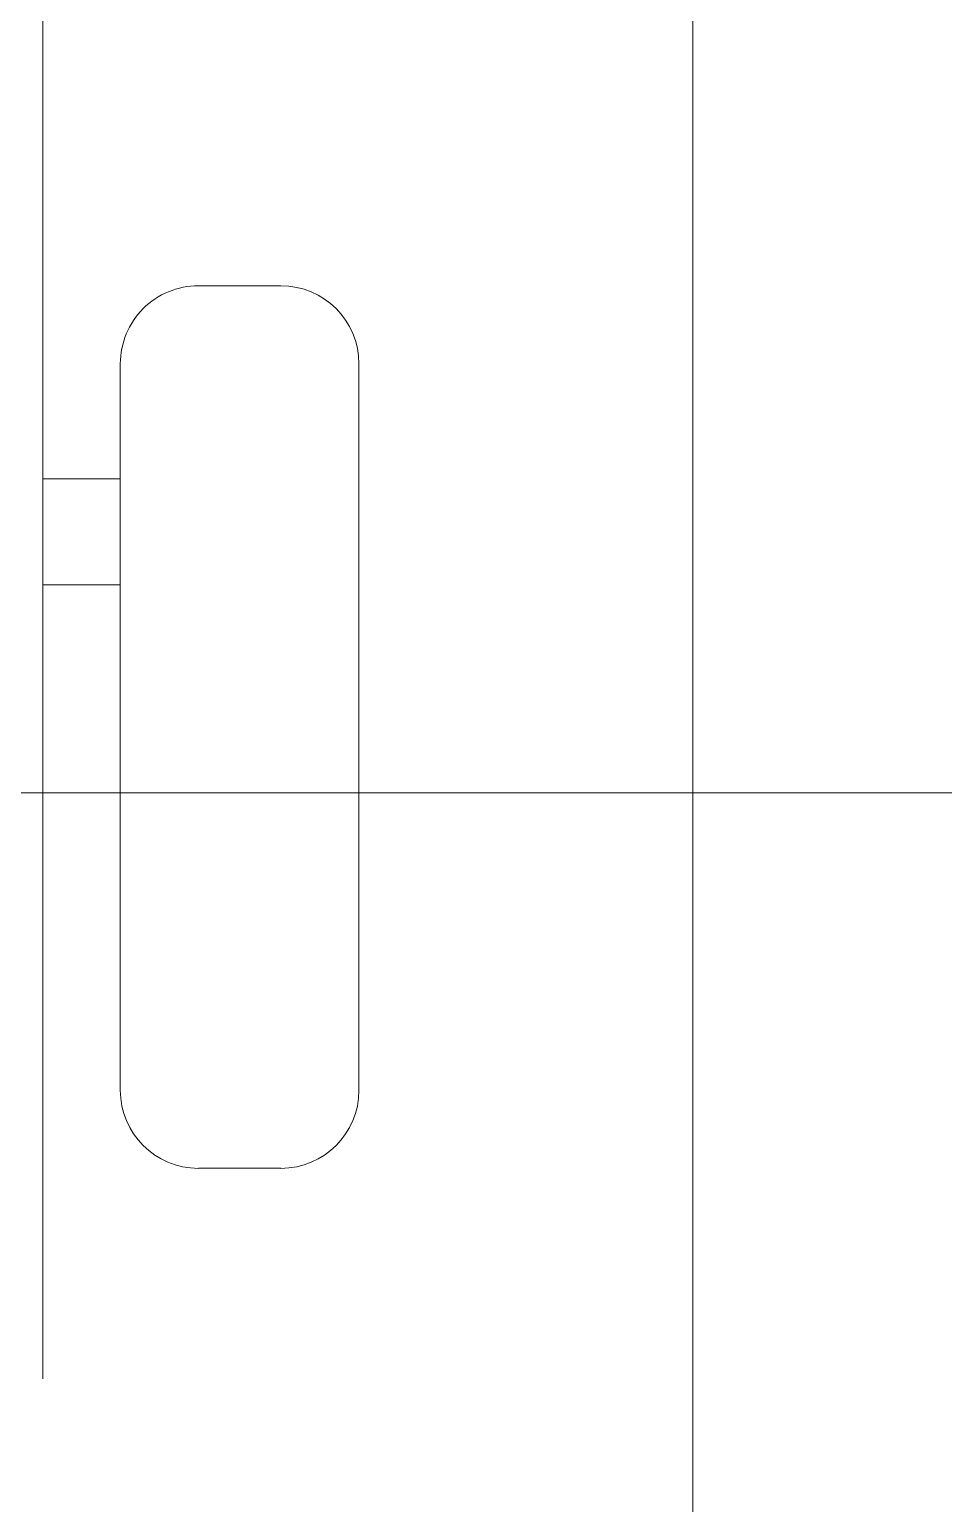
# Model space of a CAD drawing. Header units: inches. Extents: x -246178 to 57169, y -29325 to 19878.
# Drawn here: x 48176.2 to 48406, y 5821.4 to 6191.9 of the extents above; entities that cross this region are included whole.
import ezdxf

# ---------------------------------------------------------------- set-up
doc = ezdxf.new("R2010")
doc.units = ezdxf.units.IN
doc.header["$LTSCALE"] = 25
doc.header["$MEASUREMENT"] = 0
doc.linetypes.add('DASHDOT', pattern=[25.4, 12.7, -6.35, 0, -6.35])
doc.layers.get('0').update_dxf_attribs({"color": 8})
for name, color, linetype, lineweight in [('00-Ground Floor$0$Frame', 252, 'Continuous', 9), ('00-Ground Floor$0$LOADING', 253, 'Continuous', 5), ('00-Ground Floor$0$NEW Wall', 166, 'Continuous', 5), ('E-LITE-CLNG-CNDT', 6, 'DASHDOT', 35)]:
    doc.layers.add(name, color=color, linetype=linetype, lineweight=lineweight)

# ---------------------------------------------------------------- blocks, each defined once
blk = doc.blocks.new('*X63')
at = {"color": 0}
for p, q in [((5, 3), (5, 3)), ((5, 3), (5, 3)), ((5, 3), (5, 3)), ((5, 3), (5, 3)), ((5, 3), (5, 3)), ((5, 3), (5, 3)), ((5, 3), (5, 3)), ((5, 3), (5, 3)), ((5, 3), (5, 3)), ((5, 3), (5, 3)), ((5, 3), (5, 3)), ((5, 3), (5, 3)), ((5, 3), (5, 3)), ((5, 3), (5, 3)), ((5, 3), (5, 3)), ((5, 3), (5, 3)), ((5, 3), (5, 3)), ((5, 3), (5, 3)), ((5, 3), (5, 3)), ((5, 3), (5, 3)), ((5, 3), (5, 3)), ((5, 3), (5, 3)), ((5, 3), (5, 3)), ((5, 3), (5, 3)), ((5, 3), (5, 3)), ((5, 3), (5, 3)), ((5, 3), (5, 3)), ((5, 3), (5, 3)), ((5, 3), (5, 3)), ((5, 3), (5, 3)), ((5, 3), (5, 3)), ((5, 3), (5, 3)), ((5, 3), (5, 3)), ((5, 3), (5, 3)), ((5, 3), (5, 3)), ((5, 3), (5, 3)), ((5, 3), (5, 3)), ((5, 3), (5, 3)), ((5, 3), (5, 3)), ((5, 3), (5, 3)), ((5, 3), (5, 3)), ((5, 3), (5, 3)), ((5, 3), (5, 3)), ((5, 3), (5, 3)), ((5, 3), (5, 3)), ((5, 3), (5, 3)), ((5, 3), (5, 3)), ((5, 3), (5, 3)), ((5, 3), (5, 3)), ((5, 3), (5, 3)), ((5, 3), (5, 3)), ((5, 3), (5, 3)), ((5, 3), (5, 3)), ((5, 3), (5, 3)), ((5, 3), (5, 3)), ((5, 3), (5, 3)), ((5, 3), (5, 3)), ((5, 3), (5, 3)), ((5, 3), (5, 3)), ((5, 3), (5, 3)), ((5, 3), (5, 3)), ((5, 3), (5, 3)), ((5, 3), (5, 3)), ((5, 3), (5, 3)), ((5, 3), (5, 3)), ((5, 3), (5, 3)), ((6, 3), (5, 3)), ((5, 3), (5, 3)), ((6, 3), (5, 3)), ((5, 3), (5, 3)), ((6, 3), (5, 3)), ((5, 3), (5, 3)), ((6, 3), (5, 3)), ((5, 3), (5, 3)), ((5, 3), (5, 3)), ((5, 3), (5, 3)), ((5, 3), (5, 3)), ((5, 3), (5, 3)), ((5, 3), (5, 3)), ((5, 3), (5, 3)), ((5, 3), (5, 3)), ((5, 3), (5, 3)), ((5, 3), (5, 3)), ((5, 3), (5, 3)), ((5, 3), (5, 3)), ((5, 3), (5, 3)), ((5, 3), (5, 3)), ((5, 3), (5, 3)), ((5, 3), (5, 3)), ((5, 3), (5, 3)), ((5, 3), (5, 3)), ((5, 3), (5, 3)), ((5, 3), (5, 3)), ((5, 3), (5, 3)), ((5, 3), (5, 3)), ((5, 3), (5, 3)), ((6, 3), (6, 3)), ((6, 3), (6, 3)), ((6, 3), (6, 3)), ((6, 3), (6, 3)), ((6, 3), (6, 3)), ((6, 3), (6, 3)), ((6, 3), (6, 3)), ((6, 3), (6, 3)), ((6, 3), (6, 3)), ((6, 3), (6, 3)), ((6, 3), (6, 3)), ((6, 3), (6, 3)), ((6, 3), (6, 3)), ((6, 3), (6, 3)), ((6, 3), (6, 3)), ((6, 3), (6, 3)), ((6, 3), (6, 3)), ((6, 3), (6, 3)), ((6, 3), (6, 3)), ((6, 3), (6, 3)), ((6, 3), (6, 3)), ((6, 3), (6, 3)), ((6, 3), (6, 3)), ((6, 3), (6, 3)), ((6, 3), (6, 3)), ((6, 3), (6, 3)), ((6, 3), (6, 3)), ((6, 3), (6, 3)), ((6, 3), (6, 3)), ((6, 3), (6, 3)), ((6, 3), (6, 3)), ((6, 3), (6, 3)), ((6, 3), (6, 3)), ((6, 3), (6, 3)), ((6, 3), (6, 3)), ((6, 3), (6, 3)), ((6, 3), (6, 3)), ((6, 3), (6, 3)), ((6, 3), (6, 3)), ((6, 3), (6, 3)), ((6, 3), (6, 3)), ((6, 3), (6, 3)), ((6, 3), (6, 3)), ((6, 3), (6, 3)), ((6, 3), (6, 3)), ((6, 3), (6, 3)), ((6, 3), (6, 3)), ((6, 3), (6, 3)), ((6, 3), (6, 3)), ((6, 3), (6, 3)), ((6, 3), (6, 3)), ((6, 3), (6, 3)), ((6, 3), (6, 3)), ((6, 3), (6, 3)), ((6, 3), (6, 3)), ((6, 3), (6, 3)), ((6, 3), (6, 3)), ((6, 3), (6, 3)), ((6, 3), (6, 3)), ((6, 3), (6, 3)), ((6, 3), (6, 3)), ((6, 3), (6, 3)), ((6, 3), (6, 3)), ((6, 3), (6, 3)), ((6, 3), (6, 3)), ((6, 3), (6, 3)), ((6, 3), (6, 3)), ((6, 3), (6, 3)), ((6, 3), (6, 3)), ((6, 3), (6, 3)), ((6, 3), (6, 3)), ((6, 3), (6, 3)), ((6, 3), (6, 3)), ((6, 3), (6, 3)), ((6, 3), (6, 3)), ((6, 3), (6, 3)), ((6, 3), (6, 3)), ((6, 3), (6, 3)), ((6, 3), (6, 3)), ((6, 3), (6, 3)), ((6, 3), (6, 3)), ((6, 3), (6, 3)), ((6, 3), (6, 3)), ((6, 3), (6, 3)), ((6, 3), (6, 3)), ((6, 3), (6, 3)), ((6, 3), (6, 3)), ((6, 3), (6, 3)), ((6, 3), (6, 3)), ((6, 3), (6, 3)), ((6, 3), (6, 3)), ((6, 3), (6, 3)), ((6, 3), (6, 3)), ((6, 3), (6, 3)), ((6, 3), (6, 3)), ((6, 3), (6, 3)), ((6, 3), (6, 3)), ((6, 3), (6, 3)), ((6, 3), (6, 3)), ((6, 3), (6, 3)), ((6, 3), (6, 3)), ((6, 3), (6, 3)), ((6, 3), (6, 3)), ((6, 3), (6, 3)), ((6, 3), (6, 3)), ((6, 3), (6, 3)), ((6, 3), (6, 3)), ((6, 3), (6, 3)), ((6, 3), (6, 3)), ((6, 3), (6, 3)), ((6, 3), (6, 3)), ((6, 3), (6, 3)), ((6, 3), (6, 3)), ((6, 3), (6, 3)), ((6, 3), (6, 3)), ((6, 3), (6, 3)), ((6, 3), (6, 3)), ((6, 3), (6, 3)), ((6, 3), (6, 3)), ((6, 3), (6, 3)), ((6, 3), (6, 3)), ((6, 3), (6, 3)), ((6, 3), (6, 3)), ((6, 3), (6, 3)), ((6, 3), (6, 3)), ((6, 3), (6, 3)), ((6, 3), (6, 3)), ((6, 3), (6, 3)), ((6, 3), (6, 3)), ((6, 3), (6, 3)), ((6, 3), (6, 3)), ((6, 3), (6, 3)), ((6, 3), (6, 3)), ((6, 3), (6, 3)), ((6, 3), (6, 3)), ((6, 3), (6, 3)), ((6, 3), (6, 3)), ((6, 3), (6, 3)), ((6, 3), (6, 3)), ((6, 3), (6, 3)), ((6, 3), (6, 3)), ((6, 3), (6, 3)), ((6, 3), (6, 3)), ((6, 3), (6, 3)), ((6, 3), (6, 3)), ((6, 3), (6, 3)), ((6, 3), (6, 3)), ((6, 3), (6, 3)), ((6, 3), (6, 3)), ((6, 3), (6, 3)), ((6, 3), (6, 3)), ((6, 3), (6, 3)), ((6, 3), (6, 3)), ((6, 3), (6, 3)), ((6, 3), (6, 3)), ((6, 3), (6, 3)), ((6, 3), (6, 3)), ((6, 3), (6, 3)), ((6, 3), (6, 3)), ((6, 3), (6, 3)), ((6, 3), (6, 3)), ((6, 3), (6, 3)), ((6, 3), (6, 3)), ((6, 3), (6, 3)), ((6, 3), (6, 3)), ((6, 3), (6, 3)), ((6, 3), (6, 3)), ((6, 3), (6, 3)), ((6, 3), (6, 3)), ((6, 3), (6, 3)), ((6, 3), (6, 3)), ((6, 3), (6, 3)), ((6, 3), (6, 3)), ((6, 3), (6, 3)), ((6, 3), (6, 3)), ((6, 3), (6, 3)), ((6, 3), (6, 3)), ((6, 3), (6, 3)), ((6, 3), (6, 3)), ((6, 3), (6, 3)), ((6, 3), (6, 3)), ((6, 3), (6, 3)), ((6, 3), (6, 3)), ((6, 3), (6, 3)), ((6, 3), (6, 3)), ((6, 3), (6, 3)), ((6, 3), (6, 3)), ((6, 3), (6, 3)), ((6, 3), (6, 3)), ((6, 3), (6, 3)), ((6, 3), (6, 3)), ((6, 3), (6, 3)), ((6, 3), (6, 3)), ((6, 3), (6, 3)), ((6, 3), (6, 3)), ((6, 3), (6, 3)), ((6, 3), (6, 3)), ((6, 3), (6, 3)), ((6, 3), (6, 3)), ((6, 3), (6, 3)), ((6, 3), (6, 3)), ((6, 3), (6, 3)), ((6, 3), (6, 3)), ((6, 3), (6, 3)), ((6, 3), (5, 3)), ((6, 3), (5, 3)), ((6, 3), (5, 3)), ((6, 3), (5, 3)), ((6, 3), (5, 3)), ((6, 3), (6, 3)), ((6, 3), (6, 3)), ((6, 3), (6, 3)), ((6, 3), (6, 3)), ((6, 3), (6, 3)), ((6, 3), (6, 3)), ((6, 3), (6, 3)), ((6, 3), (6, 3)), ((6, 3), (6, 3)), ((6, 3), (6, 3)), ((6, 3), (6, 3)), ((6, 3), (6, 3)), ((6, 3), (6, 3)), ((6, 3), (6, 3)), ((6, 3), (6, 3)), ((6, 3), (6, 3)), ((6, 3), (6, 3)), ((6, 3), (6, 3)), ((6, 3), (6, 3)), ((6, 3), (6, 3)), ((6, 3), (6, 3)), ((6, 3), (6, 3)), ((6, 3), (6, 3)), ((6, 3), (6, 3)), ((6, 3), (6, 3)), ((6, 3), (6, 3)), ((6, 3), (6, 3)), ((6, 3), (6, 3)), ((6, 3), (6, 3)), ((6, 3), (6, 3)), ((6, 3), (6, 3)), ((6, 3), (6, 3)), ((6, 3), (6, 3)), ((6, 3), (6, 3)), ((6, 3), (6, 3)), ((6, 3), (6, 3)), ((6, 3), (6, 3)), ((6, 3), (6, 3)), ((6, 3), (6, 3)), ((6, 3), (6, 3)), ((6, 3), (6, 3)), ((6, 3), (6, 3)), ((6, 3), (6, 3)), ((6, 3), (6, 3)), ((6, 3), (6, 3)), ((6, 3), (6, 3)), ((6, 3), (6, 3)), ((6, 3), (6, 3)), ((6, 3), (6, 3)), ((6, 3), (6, 3)), ((6, 3), (6, 3)), ((6, 3), (6, 3)), ((6, 3), (6, 3)), ((6, 3), (6, 3)), ((6, 3), (6, 3)), ((6, 3), (6, 3)), ((6, 3), (6, 3)), ((6, 3), (6, 3)), ((6, 3), (6, 3)), ((6, 3), (6, 3)), ((6, 3), (6, 3)), ((6, 3), (6, 3)), ((6, 3), (6, 3)), ((6, 3), (6, 3)), ((6, 3), (6, 3)), ((6, 3), (6, 3)), ((6, 3), (6, 3)), ((6, 3), (6, 3)), ((6, 3), (6, 3)), ((6, 3), (6, 3)), ((6, 3), (6, 3)), ((6, 3), (6, 3)), ((6, 3), (6, 3)), ((6, 3), (6, 3)), ((6, 3), (6, 3)), ((6, 3), (6, 3)), ((6, 3), (6, 3)), ((6, 3), (6, 3)), ((6, 3), (6, 3)), ((6, 3), (6, 3)), ((6, 3), (6, 3)), ((6, 3), (6, 3)), ((6, 3), (6, 3)), ((6, 3), (6, 3)), ((6, 3), (6, 3)), ((6, 3), (6, 3)), ((6, 3), (6, 3)), ((6, 3), (6, 3)), ((6, 3), (6, 3)), ((6, 3), (6, 3)), ((6, 3), (6, 3)), ((6, 3), (6, 3)), ((6, 3), (6, 3)), ((6, 3), (6, 3)), ((6, 3), (6, 3)), ((6, 3), (6, 3)), ((6, 3), (6, 3)), ((6, 3), (6, 3)), ((6, 3), (6, 3)), ((6, 3), (6, 3)), ((6, 3), (6, 3)), ((6, 3), (6, 3)), ((6, 3), (6, 3)), ((6, 3), (6, 3)), ((6, 3), (6, 3)), ((6, 3), (6, 3)), ((6, 3), (6, 3)), ((6, 3), (6, 3)), ((6, 3), (6, 3)), ((6, 3), (6, 3)), ((6, 3), (6, 3)), ((6, 3), (6, 3)), ((6, 3), (6, 3)), ((6, 3), (6, 3)), ((6, 3), (6, 3)), ((6, 3), (6, 3)), ((6, 3), (6, 3)), ((6, 3), (6, 3)), ((6, 3), (6, 3)), ((6, 3), (6, 3)), ((6, 3), (6, 3)), ((6, 3), (6, 3)), ((6, 3), (6, 3)), ((6, 3), (6, 3)), ((6, 3), (6, 3)), ((6, 3), (6, 3)), ((6, 3), (6, 3)), ((6, 3), (6, 3)), ((6, 3), (6, 3)), ((6, 3), (6, 3)), ((6, 3), (6, 3)), ((6, 3), (6, 3)), ((6, 3), (6, 3)), ((6, 3), (6, 3)), ((6, 3), (6, 3)), ((6, 3), (6, 3)), ((6, 3), (6, 3)), ((6, 3), (6, 3)), ((6, 3), (6, 3)), ((6, 3), (6, 3)), ((6, 3), (6, 3)), ((6, 3), (6, 3)), ((6, 3), (6, 3)), ((6, 3), (6, 3)), ((6, 3), (6, 3)), ((6, 3), (6, 3)), ((6, 3), (6, 3)), ((6, 3), (6, 3)), ((6, 3), (6, 3)), ((6, 3), (6, 3)), ((6, 3), (6, 3)), ((6, 3), (6, 3)), ((6, 3), (6, 3)), ((6, 3), (6, 3)), ((6, 3), (6, 3)), ((6, 3), (6, 3)), ((6, 3), (6, 3)), ((6, 3), (6, 3)), ((6, 3), (6, 3)), ((6, 3), (6, 3)), ((6, 3), (6, 3)), ((6, 3), (6, 3)), ((6, 3), (6, 3)), ((6, 3), (6, 3)), ((6, 3), (6, 3)), ((6, 3), (6, 3)), ((6, 3), (6, 3)), ((6, 3), (6, 3)), ((6, 3), (6, 3)), ((6, 3), (6, 3)), ((6, 3), (6, 3)), ((6, 3), (6, 3)), ((6, 3), (6, 3)), ((6, 3), (6, 3)), ((6, 3), (6, 3)), ((6, 3), (6, 3)), ((6, 3), (6, 3)), ((6, 3), (6, 3)), ((6, 3), (6, 3)), ((6, 3), (6, 3)), ((6, 3), (6, 3)), ((6, 3), (6, 3)), ((6, 3), (6, 3)), ((6, 3), (6, 3)), ((6, 3), (6, 3)), ((6, 3), (6, 3)), ((6, 3), (6, 3)), ((6, 3), (6, 3)), ((6, 3), (6, 3)), ((6, 3), (6, 3)), ((6, 3), (6, 3)), ((6, 3), (6, 3)), ((6, 3), (6, 3)), ((6, 3), (6, 3)), ((6, 3), (6, 3)), ((6, 3), (6, 3)), ((6, 3), (6, 3)), ((6, 3), (6, 3)), ((6, 3), (6, 3)), ((6, 3), (6, 3)), ((6, 3), (6, 3)), ((6, 3), (6, 3)), ((6, 3), (6, 3)), ((6, 3), (6, 3)), ((6, 3), (6, 3)), ((6, 3), (6, 3)), ((6, 3), (6, 3)), ((6, 3), (6, 3)), ((6, 3), (6, 3)), ((6, 3), (6, 3)), ((6, 3), (6, 3)), ((6, 3), (6, 3)), ((6, 3), (6, 3)), ((6, 3), (6, 3)), ((6, 3), (6, 3)), ((6, 3), (6, 3)), ((6, 3), (6, 3)), ((6, 3), (6, 3)), ((6, 3), (6, 3)), ((6, 3), (6, 3)), ((6, 3), (6, 3)), ((6, 3), (6, 3)), ((6, 3), (6, 3)), ((6, 3), (6, 3)), ((6, 3), (6, 3)), ((6, 3), (6, 3)), ((6, 3), (6, 3)), ((6, 3), (6, 3)), ((6, 3), (6, 3)), ((6, 3), (6, 3)), ((6, 3), (6, 3)), ((6, 3), (6, 3)), ((6, 3), (6, 3)), ((6, 3), (6, 3)), ((6, 3), (6, 3)), ((6, 3), (6, 3)), ((6, 3), (6, 3)), ((6, 3), (6, 3)), ((6, 3), (6, 3)), ((6, 3), (6, 3)), ((6, 3), (6, 3)), ((6, 3), (6, 3)), ((6, 3), (6, 3)), ((6, 3), (6, 3)), ((6, 3), (6, 3)), ((6, 3), (6, 3)), ((6, 3), (6, 3)), ((6, 3), (6, 3)), ((6, 3), (6, 3)), ((6, 3), (6, 3)), ((6, 3), (6, 3)), ((6, 3), (6, 3)), ((6, 3), (6, 3)), ((6, 3), (6, 3)), ((6, 3), (6, 3)), ((6, 3), (6, 3)), ((6, 3), (6, 3)), ((6, 3), (6, 3)), ((6, 3), (6, 3)), ((6, 3), (6, 3)), ((6, 3), (6, 3)), ((6, 3), (6, 3)), ((6, 3), (6, 3)), ((6, 3), (6, 3)), ((6, 3), (6, 3)), ((6, 3), (6, 3)), ((6, 3), (6, 3)), ((6, 3), (6, 3)), ((6, 3), (6, 3)), ((6, 3), (6, 3)), ((6, 3), (6, 3)), ((6, 3), (6, 3)), ((6, 3), (6, 3)), ((6, 3), (6, 3)), ((6, 3), (6, 3)), ((6, 3), (6, 3)), ((6, 3), (6, 3)), ((6, 3), (6, 3)), ((6, 3), (6, 3)), ((6, 3), (6, 3)), ((6, 3), (6, 3)), ((6, 3), (6, 3)), ((6, 3), (6, 3)), ((6, 3), (6, 3)), ((6, 3), (6, 3)), ((6, 3), (6, 3)), ((6, 3), (6, 3)), ((6, 3), (6, 3)), ((6, 3), (6, 3)), ((6, 3), (6, 3)), ((6, 3), (6, 3)), ((6, 3), (6, 3)), ((6, 3), (6, 3)), ((6, 3), (6, 3)), ((6, 3), (6, 3)), ((6, 3), (6, 3)), ((6, 3), (6, 3)), ((6, 3), (6, 3)), ((6, 3), (6, 3)), ((6, 3), (6, 3)), ((6, 3), (6, 3)), ((6, 3), (6, 3)), ((6, 3), (6, 3)), ((6, 3), (6, 3)), ((6, 3), (6, 3)), ((6, 3), (6, 3)), ((6, 3), (6, 3)), ((6, 3), (6, 3)), ((6, 3), (6, 3)), ((6, 3), (6, 3)), ((6, 3), (6, 3)), ((6, 3), (6, 3)), ((6, 3), (6, 3)), ((6, 3), (6, 3)), ((6, 3), (6, 3)), ((6, 3), (6, 3)), ((6, 3), (6, 3))]:
    blk.add_line(p, q, dxfattribs=at)
blk = doc.blocks.new('*X64')
at = {"color": 0}
for p, q in [((13, 1), (13, 1)), ((13, 1), (13, 1)), ((13, 1), (13, 1)), ((13, 1), (13, 1)), ((13, 1), (13, 1)), ((13, 1), (13, 1)), ((13, 1), (13, 1)), ((13, 1), (13, 1)), ((13, 1), (13, 1)), ((13, 1), (13, 1)), ((13, 1), (13, 1)), ((13, 1), (13, 1)), ((13, 1), (13, 1)), ((13, 1), (13, 1)), ((13, 1), (13, 1)), ((13, 1), (14, 1)), ((13, 1), (14, 1)), ((13, 1), (14, 1)), ((13, 1), (13, 1)), ((13, 1), (13, 1)), ((13, 1), (13, 1)), ((13, 1), (13, 1)), ((13, 1), (13, 1)), ((13, 1), (13, 1)), ((13, 1), (13, 1)), ((13, 1), (13, 1)), ((13, 1), (13, 1)), ((13, 1), (13, 1)), ((13, 1), (13, 1)), ((13, 1), (13, 1)), ((13, 1), (13, 1)), ((13, 1), (13, 1)), ((13, 1), (13, 1)), ((13, 1), (13, 1)), ((13, 1), (13, 1)), ((13, 1), (13, 1)), ((13, 1), (13, 1)), ((13, 1), (13, 1)), ((13, 1), (13, 1)), ((13, 1), (13, 1)), ((13, 1), (13, 1)), ((13, 1), (13, 1)), ((13, 1), (13, 1)), ((13, 1), (13, 1)), ((13, 1), (13, 1)), ((13, 1), (13, 1)), ((13, 1), (13, 1)), ((13, 1), (13, 1)), ((13, 1), (13, 1)), ((13, 1), (13, 1)), ((13, 1), (13, 1)), ((13, 1), (13, 1)), ((13, 1), (13, 1)), ((13, 1), (13, 1)), ((13, 1), (13, 1)), ((13, 1), (13, 1)), ((13, 1), (13, 1)), ((13, 1), (13, 1)), ((13, 1), (13, 1)), ((13, 1), (13, 1)), ((13, 1), (13, 1)), ((13, 1), (13, 1)), ((13, 1), (13, 1)), ((13, 1), (13, 1)), ((13, 1), (13, 1)), ((13, 1), (13, 1)), ((13, 1), (13, 1)), ((13, 1), (13, 1)), ((13, 1), (13, 1)), ((13, 1), (13, 1)), ((13, 1), (13, 1)), ((13, 1), (13, 1)), ((13, 1), (13, 1)), ((13, 1), (13, 1)), ((13, 1), (13, 1)), ((13, 1), (13, 1)), ((13, 1), (13, 1)), ((13, 1), (13, 1)), ((13, 1), (13, 1)), ((13, 1), (13, 1)), ((13, 1), (13, 1)), ((13, 1), (13, 1)), ((13, 1), (13, 1)), ((13, 1), (13, 1)), ((13, 1), (13, 1)), ((13, 1), (13, 1)), ((13, 1), (13, 1)), ((13, 1), (13, 1)), ((13, 1), (13, 1)), ((13, 1), (13, 1)), ((13, 1), (13, 1)), ((13, 1), (13, 1)), ((13, 1), (13, 1)), ((13, 1), (13, 1)), ((13, 1), (13, 1)), ((13, 1), (13, 1)), ((13, 1), (13, 1)), ((13, 1), (13, 1)), ((13, 1), (13, 1)), ((13, 1), (13, 1)), ((13, 1), (13, 1)), ((13, 1), (13, 1)), ((13, 1), (13, 1)), ((13, 1), (13, 1)), ((13, 1), (13, 1)), ((13, 1), (13, 1)), ((13, 1), (13, 1)), ((13, 1), (13, 1)), ((13, 1), (13, 1)), ((13, 1), (13, 1)), ((13, 1), (13, 1)), ((13, 1), (13, 1)), ((13, 1), (13, 1)), ((13, 1), (13, 1)), ((13, 1), (13, 1)), ((13, 1), (13, 1)), ((13, 1), (13, 1)), ((13, 1), (13, 1)), ((13, 1), (13, 1)), ((13, 1), (13, 1)), ((13, 1), (13, 1)), ((13, 1), (13, 1)), ((13, 1), (13, 1)), ((13, 1), (14, 1)), ((13, 0), (13, 0)), ((13, 0), (13, 0)), ((13, 0), (13, 0)), ((13, 0), (13, 0)), ((13, 0), (13, 0)), ((13, 0), (13, 0)), ((13, 0), (13, 0)), ((13, 0), (13, 0)), ((13, 0), (13, 0)), ((13, 0), (13, 0)), ((13, 0), (13, 0)), ((13, 0), (13, 0)), ((13, 0), (13, 0)), ((13, 0), (13, 0)), ((13, 0), (13, 0)), ((13, 0), (13, 0)), ((13, 0), (13, 0)), ((13, 0), (13, 0)), ((13, 0), (13, 0)), ((13, 0), (13, 0)), ((13, 0), (13, 0)), ((13, 0), (13, 0)), ((13, 0), (13, 0)), ((13, 0), (13, 0)), ((13, 0), (13, 0)), ((13, 0), (13, 0)), ((13, 0), (13, 0)), ((13, 0), (13, 0)), ((13, 0), (13, 0)), ((13, 0), (13, 0)), ((13, 0), (13, 0)), ((13, 0), (13, 0)), ((13, 0), (13, 0)), ((13, 0), (13, 0)), ((13, 0), (13, 0)), ((13, 0), (13, 0)), ((13, 0), (13, 0)), ((13, 0), (13, 0)), ((13, 0), (13, 0)), ((13, 0), (13, 0)), ((13, 0), (13, 0)), ((13, 0), (13, 0)), ((13, 0), (13, 0)), ((13, 0), (13, 0)), ((13, 0), (13, 0)), ((13, 0), (13, 0)), ((13, 0), (13, 0)), ((13, 0), (13, 0)), ((13, 0), (14, 0)), ((13, 0), (14, 0)), ((13, 0), (13, 0)), ((13, 0), (14, 0)), ((14, 1), (14, 1)), ((14, 1), (14, 1)), ((14, 1), (14, 1)), ((14, 1), (14, 1)), ((14, 1), (14, 1)), ((14, 1), (14, 1)), ((14, 1), (14, 1)), ((14, 1), (14, 1)), ((14, 1), (14, 1)), ((14, 1), (14, 1)), ((14, 1), (14, 1)), ((14, 1), (14, 1)), ((14, 1), (14, 1)), ((14, 1), (14, 1)), ((14, 1), (14, 1)), ((14, 1), (14, 1)), ((14, 1), (14, 1)), ((14, 1), (14, 1)), ((14, 1), (14, 1)), ((14, 1), (14, 1)), ((14, 1), (14, 1)), ((14, 1), (14, 1)), ((14, 1), (14, 1)), ((14, 1), (14, 1)), ((14, 1), (14, 1)), ((14, 1), (14, 1)), ((14, 1), (14, 1)), ((14, 1), (14, 1)), ((14, 1), (14, 1)), ((14, 1), (14, 1)), ((14, 1), (14, 1)), ((14, 1), (14, 1)), ((14, 1), (14, 1)), ((14, 1), (14, 1)), ((14, 1), (14, 1)), ((14, 1), (14, 1)), ((14, 1), (14, 1)), ((14, 1), (14, 1)), ((14, 1), (14, 1)), ((14, 1), (14, 1)), ((14, 1), (14, 1)), ((14, 1), (14, 1)), ((14, 1), (14, 1)), ((14, 1), (14, 1)), ((14, 1), (14, 1)), ((14, 1), (14, 1)), ((14, 1), (14, 1)), ((14, 1), (14, 1)), ((14, 1), (14, 1)), ((14, 1), (14, 1)), ((14, 1), (14, 1)), ((14, 1), (14, 1)), ((14, 1), (14, 1)), ((14, 1), (14, 1)), ((14, 1), (14, 1)), ((14, 1), (14, 1)), ((14, 1), (14, 1)), ((14, 1), (14, 1)), ((14, 1), (14, 1)), ((14, 1), (14, 1)), ((14, 1), (14, 1)), ((14, 1), (14, 1)), ((14, 1), (14, 1)), ((14, 1), (14, 1)), ((14, 1), (14, 1)), ((14, 1), (14, 1)), ((14, 1), (14, 1)), ((14, 1), (14, 1)), ((14, 1), (14, 1)), ((14, 1), (14, 1)), ((14, 1), (14, 1)), ((14, 1), (14, 1)), ((14, 1), (14, 1)), ((14, 1), (14, 1)), ((14, 1), (14, 1)), ((14, 1), (14, 1)), ((14, 1), (14, 1)), ((14, 1), (14, 1)), ((14, 1), (14, 1)), ((14, 1), (14, 1)), ((14, 1), (14, 1)), ((14, 1), (14, 1)), ((14, 1), (14, 1)), ((14, 1), (14, 1)), ((14, 1), (14, 1)), ((14, 1), (14, 1)), ((14, 1), (14, 1)), ((14, 1), (14, 1)), ((14, 1), (14, 1)), ((14, 1), (14, 1)), ((14, 1), (14, 1)), ((14, 1), (14, 1)), ((14, 1), (14, 1)), ((14, 1), (14, 1)), ((14, 0), (14, 0)), ((14, 0), (14, 0)), ((14, 0), (14, 0)), ((14, 0), (14, 0)), ((14, 0), (14, 0)), ((14, 0), (14, 0)), ((14, 0), (14, 0)), ((14, 0), (14, 0)), ((14, 0), (14, 0)), ((14, 0), (14, 0)), ((14, 0), (14, 0)), ((14, 0), (14, 0)), ((14, 0), (14, 0)), ((14, 0), (14, 0)), ((14, 0), (14, 0)), ((14, 0), (14, 0)), ((14, 0), (14, 0)), ((14, 0), (14, 0)), ((14, 0), (14, 0)), ((14, 0), (14, 0)), ((14, 0), (14, 0)), ((14, 0), (14, 0)), ((14, 0), (14, 0)), ((14, 0), (14, 0)), ((14, 0), (14, 0)), ((14, 0), (14, 0)), ((14, 0), (14, 0)), ((14, 0), (14, 0)), ((14, 0), (14, 0)), ((14, 0), (14, 0)), ((14, 0), (14, 0)), ((14, 0), (14, 0)), ((14, 0), (14, 0)), ((14, 0), (14, 0)), ((14, 0), (14, 0)), ((14, 0), (14, 0)), ((14, 0), (14, 0)), ((14, 0), (14, 0)), ((14, 0), (14, 0)), ((14, 0), (14, 0)), ((14, 0), (14, 0)), ((14, 0), (14, 0)), ((14, 0), (14, 0)), ((14, 0), (14, 0)), ((14, 0), (14, 0)), ((14, 0), (14, 0)), ((14, 0), (14, 0)), ((14, 0), (14, 0)), ((13, 0), (13, 0)), ((13, 0), (14, 0)), ((13, 0), (13, 0)), ((13, 0), (14, 0)), ((13, 0), (13, 0)), ((13, 0), (14, 0)), ((13, 0), (13, 0)), ((13, 0), (13, 0)), ((13, 0), (13, 0)), ((13, 0), (13, 0)), ((13, 0), (14, 0)), ((13, 0), (13, 0)), ((13, 0), (14, 0)), ((13, 0), (13, 0)), ((13, 0), (14, 0)), ((13, 0), (13, 0)), ((13, 0), (14, 0)), ((13, 0), (13, 0)), ((13, 0), (14, 0)), ((13, 0), (13, 0)), ((13, 0), (14, 0)), ((13, 0), (13, 0)), ((13, 0), (14, 0)), ((13, 0), (13, 0)), ((13, 0), (13, 0)), ((13, 0), (13, 0)), ((13, 0), (14, 0)), ((13, 0), (13, 0)), ((13, 0), (14, 0)), ((13, 0), (13, 0)), ((13, 0), (14, 0)), ((13, 0), (13, 0)), ((13, 0), (14, 0)), ((13, 0), (13, 0)), ((13, 0), (13, 0)), ((13, 0), (13, 0)), ((13, 0), (13, 0)), ((13, 0), (13, 0)), ((13, 0), (13, 0)), ((13, 0), (13, 0)), ((13, 0), (13, 0)), ((13, 0), (13, 0)), ((13, 0), (13, 0)), ((13, 0), (13, 0)), ((13, 0), (13, 0)), ((13, 0), (13, 0)), ((13, 0), (13, 0)), ((13, 0), (13, 0)), ((13, 0), (13, 0)), ((13, 0), (13, 0)), ((13, 0), (13, 0)), ((13, 0), (13, 0)), ((13, 0), (13, 0)), ((13, 0), (13, 0)), ((13, 0), (13, 0)), ((13, 0), (13, 0)), ((13, 0), (13, 0)), ((13, 0), (13, 0)), ((13, 0), (13, 0)), ((13, 0), (13, 0)), ((13, 0), (13, 0)), ((13, 0), (13, 0)), ((13, 0), (13, 0)), ((13, 0), (13, 0)), ((13, -1), (13, -1)), ((13, -1), (13, -1)), ((13, -1), (13, -1)), ((13, -1), (13, -1)), ((13, -1), (13, -1)), ((13, -1), (14, -1)), ((13, -1), (13, -1)), ((14, 0), (14, 0)), ((14, 0), (14, 0)), ((14, 0), (14, 0)), ((14, 0), (14, 0)), ((14, 0), (14, 0)), ((14, 0), (14, 0)), ((14, 0), (14, 0)), ((14, 0), (14, 0)), ((14, 0), (14, 0)), ((14, 0), (14, 0)), ((14, 0), (14, 0)), ((14, 0), (14, 0)), ((14, 0), (14, 0)), ((14, 0), (14, 0)), ((14, 0), (14, 0)), ((13, 0), (14, 0)), ((14, 0), (14, 0)), ((14, 0), (14, 0)), ((14, 0), (14, 0)), ((14, 0), (14, 0)), ((14, 0), (14, 0)), ((14, 0), (14, 0)), ((14, 0), (14, 0)), ((14, 0), (14, 0)), ((14, 0), (14, 0)), ((14, 0), (14, 0)), ((14, 0), (14, 0)), ((14, 0), (14, 0)), ((14, 0), (14, 0)), ((14, 0), (14, 0)), ((14, 0), (14, 0)), ((14, 0), (14, 0)), ((14, 0), (14, 0)), ((14, 0), (14, 0)), ((14, 0), (14, 0)), ((14, 0), (14, 0)), ((14, 0), (14, 0)), ((14, 0), (14, 0)), ((14, 0), (14, 0)), ((14, 0), (14, 0)), ((14, 0), (14, 0)), ((14, 0), (14, 0)), ((14, 0), (14, 0)), ((14, 0), (14, 0)), ((14, 0), (14, 0)), ((14, 0), (14, 0)), ((14, 0), (14, 0)), ((14, 0), (14, 0)), ((14, 0), (14, 0)), ((14, 0), (14, 0)), ((14, -1), (14, -1)), ((14, -1), (14, -1)), ((14, -1), (14, -1)), ((14, -1), (14, -1)), ((14, -1), (14, -1))]:
    blk.add_line(p, q, dxfattribs=at)
blk = doc.blocks.new('00-Ground Floor$0$GF21018-P')
at = {"color": 0}
for p, q in [((0.22049, 0.47563), (0.22049, 0.0675)), ((0.25963, 0.34221), (0.2804, 0.34221)), ((0.24001, 0.32259), (0.24001, 0.14)), ((0.30001, 0.32259), (0.30001, 0.14)), ((0.22049, 0.29372), (0.24001, 0.29372)), ((0.22049, 0.26708), (0.24001, 0.26708)), ((0.25963, 0.12039), (0.2804, 0.12039))]:
    blk.add_line(p, q, dxfattribs=at)
for points in [[(0.24001, 0.29372), (0.24001, 0.29372), (0.24001, 0.29372), (0.24001, 0.29372), (0.24001, 0.29372), (0.24001, 0.29372), (0.24001, 0.29372), (0.24001, 0.29372), (0.24001, 0.29372), (0.24001, 0.29372), (0.24001, 0.29372), (0.24001, 0.29372), (0.24001, 0.29372), (0.24001, 0.29372), (0.24001, 0.29372), (0.24001, 0.29372), (0.24001, 0.29372), (0.24001, 0.29372), (0.24001, 0.29372), (0.24001, 0.29372), (0.24001, 0.29372), (0.24001, 0.29372), (0.24001, 0.29372), (0.24001, 0.29372), (0.24001, 0.29372), (0.24001, 0.29372), (0.24001, 0.29372), (0.24001, 0.29372), (0.24001, 0.29372), (0.24001, 0.29372), (0.24001, 0.29372), (0.24001, 0.29372), (0.24001, 0.29372), (0.24001, 0.29372), (0.24001, 0.29372), (0.24001, 0.29372), (0.24001, 0.29372), (0.24001, 0.29372), (0.24001, 0.29372), (0.24001, 0.29372), (0.24001, 0.29372), (0.24001, 0.29372), (0.24001, 0.29372), (0.24001, 0.29372), (0.24001, 0.29372), (0.24001, 0.29372), (0.24001, 0.29372), (0.24001, 0.29372), (0.24001, 0.29372), (0.24001, 0.29372), (0.24001, 0.29372), (0.24001, 0.29372), (0.24001, 0.29372), (0.24001, 0.29372), (0.24001, 0.29372), (0.24001, 0.29372), (0.24001, 0.29372), (0.24001, 0.29372), (0.24001, 0.29372), (0.24001, 0.29372), (0.24001, 0.29372), (0.24001, 0.29372), (0.24001, 0.29372), (0.24001, 0.29372), (0.24001, 0.29372), (0.24001, 0.29372), (0.24001, 0.29372), (0.24001, 0.29372), (0.24001, 0.29372), (0.24001, 0.29372), (0.24001, 0.29372), (0.24001, 0.29372), (0.24001, 0.29372), (0.24001, 0.29372), (0.24001, 0.29372), (0.24001, 0.29372), (0.24001, 0.29372), (0.24001, 0.29372), (0.24001, 0.29372), (0.24001, 0.29372), (0.24001, 0.29372), (0.24001, 0.29372), (0.24001, 0.29372), (0.24001, 0.29372), (0.24001, 0.29372), (0.24001, 0.29372), (0.24001, 0.29372), (0.24001, 0.29372), (0.24001, 0.29372), (0.24001, 0.29372), (0.24001, 0.29372), (0.24001, 0.29372), (0.24001, 0.29372), (0.24001, 0.29372), (0.24001, 0.29372), (0.24001, 0.29372), (0.24001, 0.29372), (0.24001, 0.29372), (0.24001, 0.29372), (0.24001, 0.29372), (0.24001, 0.29372), (0.24001, 0.29372), (0.24001, 0.29372), (0.24001, 0.29372), (0.24001, 0.29372), (0.24001, 0.29372), (0.24001, 0.29372), (0.24001, 0.29372), (0.24001, 0.29372), (0.24001, 0.29372), (0.24001, 0.29372), (0.24001, 0.29372), (0.24001, 0.29372), (0.24001, 0.29372), (0.24001, 0.29372), (0.24001, 0.29372), (0.24001, 0.29372), (0.24001, 0.29372), (0.24001, 0.29372), (0.24001, 0.29372), (0.24001, 0.29372), (0.24001, 0.29372), (0.24001, 0.29372), (0.24001, 0.29372), (0.24001, 0.29372), (0.24001, 0.29372), (0.24001, 0.29372), (0.24001, 0.29372), (0.24001, 0.29372), (0.24001, 0.29372), (0.24001, 0.29372), (0.24001, 0.29372), (0.24001, 0.29372), (0.24001, 0.29372), (0.24001, 0.29372), (0.24001, 0.29372), (0.24001, 0.29372), (0.24001, 0.29372), (0.24001, 0.29372), (0.24001, 0.29372), (0.24001, 0.29372), (0.24001, 0.29372), (0.24001, 0.29372), (0.24001, 0.29372), (0.24001, 0.29372), (0.24001, 0.29372), (0.24001, 0.29372), (0.24001, 0.29372), (0.24001, 0.29372), (0.24001, 0.29372), (0.24001, 0.29372), (0.24001, 0.29372), (0.24001, 0.29372), (0.24001, 0.29372), (0.24001, 0.29372), (0.24001, 0.29372), (0.24001, 0.29372), (0.24001, 0.29372), (0.24001, 0.29372), (0.24001, 0.29372), (0.24001, 0.29372), (0.24001, 0.29372), (0.24001, 0.29372), (0.24001, 0.29372), (0.24001, 0.29372), (0.24001, 0.29372), (0.24001, 0.29372), (0.24001, 0.29372), (0.24001, 0.29372), (0.24001, 0.29372), (0.24001, 0.29372), (0.24001, 0.29372), (0.24001, 0.29372), (0.24001, 0.29372), (0.24001, 0.29372), (0.24001, 0.29372), (0.24001, 0.29372), (0.24001, 0.29372), (0.24001, 0.29372), (0.24001, 0.29372), (0.24001, 0.29372), (0.24001, 0.29372), (0.24001, 0.29372), (0.24001, 0.29372), (0.24001, 0.29372), (0.24001, 0.29372), (0.24001, 0.29372), (0.24001, 0.29372), (0.24001, 0.29372), (0.24001, 0.29372), (0.24001, 0.29372), (0.24001, 0.29372), (0.24001, 0.29372), (0.24001, 0.29372), (0.24001, 0.29372), (0.24001, 0.29372), (0.24001, 0.29372), (0.24001, 0.29372), (0.24001, 0.29372), (0.24001, 0.29372), (0.24001, 0.29372), (0.24001, 0.29372), (0.24001, 0.29372), (0.24001, 0.29372), (0.24001, 0.29372), (0.24001, 0.29372), (0.24001, 0.29372), (0.24001, 0.29372), (0.24001, 0.29372), (0.24001, 0.29372), (0.24001, 0.29372), (0.24001, 0.29372), (0.24001, 0.29372), (0.24001, 0.29372), (0.24001, 0.29372), (0.24001, 0.29372), (0.24001, 0.29372), (0.24001, 0.29372), (0.24001, 0.29372), (0.24001, 0.29372), (0.24001, 0.29372), (0.24001, 0.29372), (0.24001, 0.29372), (0.24001, 0.29372), (0.24001, 0.29372), (0.24001, 0.29372), (0.24001, 0.29372), (0.24001, 0.29372), (0.24001, 0.29372), (0.24001, 0.29372), (0.24001, 0.29372), (0.24001, 0.29372), (0.24001, 0.29372), (0.24001, 0.29372), (0.24001, 0.29372), (0.24001, 0.29372), (0.24001, 0.29372), (0.24001, 0.29372), (0.24001, 0.29372), (0.24001, 0.29372), (0.24001, 0.29372), (0.24001, 0.29372), (0.24001, 0.29372), (0.24001, 0.29372), (0.24001, 0.29372), (0.24001, 0.29372), (0.24001, 0.29372), (0.24001, 0.29372), (0.24001, 0.29372), (0.24001, 0.29372), (0.24001, 0.29372), (0.24001, 0.29372), (0.24001, 0.29372), (0.24001, 0.29372), (0.24001, 0.29372), (0.24001, 0.29372), (0.24001, 0.29372), (0.24001, 0.29372), (0.24001, 0.29372), (0.24001, 0.29372), (0.24001, 0.29372), (0.24001, 0.29372), (0.24001, 0.29372), (0.24001, 0.29372), (0.24001, 0.29372), (0.24001, 0.29372), (0.24001, 0.29372), (0.24001, 0.29372), (0.24001, 0.29372), (0.24001, 0.29372), (0.24001, 0.29372), (0.24001, 0.29372), (0.24001, 0.29372), (0.24001, 0.29372), (0.24001, 0.29372), (0.24001, 0.29372), (0.24001, 0.29372)], [(0.24001, 0.29372), (0.24001, 0.29372), (0.24001, 0.29372), (0.24001, 0.29372), (0.24001, 0.29372), (0.24001, 0.29372), (0.24001, 0.29372), (0.24001, 0.29372), (0.24001, 0.29372), (0.24001, 0.29372), (0.24001, 0.29372), (0.24001, 0.29372), (0.24001, 0.29372), (0.24001, 0.29372), (0.24001, 0.29372), (0.24001, 0.29372), (0.24001, 0.29372), (0.24001, 0.29372), (0.24001, 0.29372), (0.24001, 0.29372), (0.24001, 0.29372), (0.24001, 0.29372), (0.24001, 0.29372), (0.24001, 0.29372), (0.24001, 0.29372), (0.24001, 0.29372), (0.24001, 0.29372), (0.24001, 0.29372), (0.24001, 0.29372), (0.24001, 0.29372), (0.24001, 0.29372), (0.24001, 0.29372), (0.24001, 0.29372), (0.24001, 0.29372), (0.24001, 0.29372), (0.24001, 0.29372), (0.24001, 0.29372), (0.24001, 0.29372), (0.24001, 0.29372), (0.24001, 0.29372), (0.24001, 0.29372), (0.24001, 0.29372), (0.24001, 0.29372), (0.24001, 0.29372), (0.24001, 0.29372), (0.24001, 0.29372), (0.24001, 0.29372), (0.24001, 0.29372), (0.24001, 0.29372), (0.24001, 0.29372), (0.24001, 0.29372), (0.24001, 0.29372), (0.24001, 0.29372), (0.24001, 0.29372), (0.24001, 0.29372), (0.24001, 0.29372), (0.24001, 0.29372), (0.24001, 0.29372), (0.24001, 0.29372), (0.24001, 0.29372), (0.24001, 0.29372), (0.24001, 0.29372), (0.24001, 0.29372), (0.24001, 0.29372), (0.24001, 0.29372), (0.24001, 0.29372), (0.24001, 0.29372), (0.24001, 0.29372), (0.24001, 0.29372), (0.24001, 0.29372), (0.24001, 0.29372), (0.24001, 0.29372), (0.24001, 0.29372), (0.24001, 0.29372), (0.24001, 0.29372), (0.24001, 0.29372), (0.24001, 0.29372), (0.24001, 0.29372), (0.24001, 0.29372), (0.24001, 0.29372), (0.24001, 0.29372), (0.24001, 0.29372), (0.24001, 0.29372), (0.24001, 0.29372), (0.24001, 0.29372), (0.24001, 0.29372), (0.24001, 0.29372), (0.24001, 0.29372), (0.24001, 0.29372), (0.24001, 0.29372), (0.24001, 0.29372), (0.24001, 0.29372), (0.24001, 0.29372), (0.24001, 0.29372), (0.24001, 0.29372), (0.24001, 0.29372), (0.24001, 0.29372), (0.24001, 0.29372), (0.24001, 0.29372), (0.24001, 0.29372), (0.24001, 0.29372), (0.24001, 0.29372), (0.24001, 0.29372), (0.24001, 0.29372), (0.24001, 0.29372), (0.24001, 0.29372), (0.24001, 0.29372), (0.24001, 0.29372), (0.24001, 0.29372), (0.24001, 0.29372), (0.24001, 0.29372), (0.24001, 0.29372), (0.24001, 0.29372), (0.24001, 0.29372), (0.24001, 0.29372), (0.24001, 0.29372), (0.24001, 0.29372), (0.24001, 0.29372), (0.24001, 0.29372), (0.24001, 0.29372), (0.24001, 0.29372), (0.24001, 0.29372), (0.24001, 0.29372), (0.24001, 0.29372), (0.24001, 0.29372), (0.24001, 0.29372), (0.24001, 0.29372), (0.24001, 0.29372), (0.24001, 0.29372), (0.24001, 0.29372), (0.24001, 0.29372), (0.24001, 0.29372), (0.24001, 0.29372), (0.24001, 0.29372), (0.24001, 0.29372), (0.24001, 0.29372), (0.24001, 0.29372), (0.24001, 0.29372), (0.24001, 0.29372), (0.24001, 0.29372), (0.24001, 0.29372), (0.24001, 0.29372), (0.24001, 0.29372), (0.24001, 0.29372), (0.24001, 0.29372), (0.24001, 0.29372), (0.24001, 0.29372), (0.24001, 0.29372), (0.24001, 0.29372), (0.24001, 0.29372), (0.24001, 0.29372), (0.24001, 0.29372), (0.24001, 0.29372), (0.24001, 0.29372), (0.24001, 0.29372), (0.24001, 0.29372), (0.24001, 0.29372), (0.24001, 0.29372), (0.24001, 0.29372), (0.24001, 0.29372), (0.24001, 0.29372), (0.24001, 0.29372), (0.24001, 0.29372), (0.24001, 0.29372), (0.24001, 0.29372), (0.24001, 0.29372), (0.24001, 0.29372), (0.24001, 0.29372), (0.24001, 0.29372), (0.24001, 0.29372), (0.24001, 0.29372), (0.24001, 0.29372), (0.24001, 0.29372), (0.24001, 0.29372), (0.24001, 0.29372), (0.24001, 0.29372), (0.24001, 0.29372), (0.24001, 0.29372), (0.24001, 0.29372), (0.24001, 0.29372), (0.24001, 0.29372), (0.24001, 0.29372), (0.24001, 0.29372), (0.24001, 0.29372), (0.24001, 0.29372), (0.24001, 0.29372), (0.24001, 0.29372), (0.24001, 0.29372), (0.24001, 0.29372), (0.24001, 0.29372), (0.24001, 0.29372), (0.24001, 0.29372), (0.24001, 0.29372), (0.24001, 0.29372), (0.24001, 0.29372), (0.24001, 0.29372), (0.24001, 0.29372), (0.24001, 0.29372), (0.24001, 0.29372), (0.24001, 0.29372), (0.24001, 0.29372), (0.24001, 0.29372), (0.24001, 0.29372), (0.24001, 0.29372), (0.24001, 0.29372), (0.24001, 0.29372), (0.24001, 0.29372), (0.24001, 0.29372), (0.24001, 0.29372), (0.24001, 0.29372), (0.24001, 0.29372), (0.24001, 0.29372), (0.24001, 0.29372), (0.24001, 0.29372), (0.24001, 0.29372), (0.24001, 0.29372), (0.24001, 0.29372), (0.24001, 0.29372), (0.24001, 0.29372)], [(0.24001, 0.29372), (0.24001, 0.29372), (0.24001, 0.29372), (0.24001, 0.29372), (0.24001, 0.29372), (0.24001, 0.29372), (0.24001, 0.29372), (0.24001, 0.29372), (0.24001, 0.29372), (0.24001, 0.29372), (0.24001, 0.29372), (0.24001, 0.29372), (0.24001, 0.29372), (0.24001, 0.29372), (0.24001, 0.29372), (0.24001, 0.29372), (0.24001, 0.29372), (0.24001, 0.29372), (0.24001, 0.29372), (0.24001, 0.29372), (0.24001, 0.29372), (0.24001, 0.29372), (0.24001, 0.29372), (0.24001, 0.29372), (0.24001, 0.29372), (0.24001, 0.29372), (0.24001, 0.29372), (0.24001, 0.29372), (0.24001, 0.29372), (0.24001, 0.29372), (0.24001, 0.29372), (0.24001, 0.29372), (0.24001, 0.29372), (0.24001, 0.29372), (0.24001, 0.29372), (0.24001, 0.29372), (0.24001, 0.29372), (0.24001, 0.29372), (0.24001, 0.29372), (0.24001, 0.29372), (0.24001, 0.29372), (0.24001, 0.29372), (0.24001, 0.29372), (0.24001, 0.29372), (0.24001, 0.29372), (0.24001, 0.29372), (0.24001, 0.29372), (0.24001, 0.29372), (0.24001, 0.29372), (0.24001, 0.29372), (0.24001, 0.29372), (0.24001, 0.29372), (0.24001, 0.29372), (0.24001, 0.29372), (0.24001, 0.29372), (0.24001, 0.29372), (0.24001, 0.29372), (0.24001, 0.29372), (0.24001, 0.29372), (0.24001, 0.29372), (0.24001, 0.29372), (0.24001, 0.29372), (0.24001, 0.29372), (0.24001, 0.29372), (0.24001, 0.29372), (0.24001, 0.29372), (0.24001, 0.29372), (0.24001, 0.29372), (0.24001, 0.29372), (0.24001, 0.29372), (0.24001, 0.29372), (0.24001, 0.29372), (0.24001, 0.29372), (0.24001, 0.29372), (0.24001, 0.29372), (0.24001, 0.29372), (0.24001, 0.29372), (0.24001, 0.29372), (0.24001, 0.29372), (0.24001, 0.29372), (0.24001, 0.29372), (0.24001, 0.29372), (0.24001, 0.29372), (0.24001, 0.29372), (0.24001, 0.29372), (0.24001, 0.29372), (0.24001, 0.29372), (0.24001, 0.29372), (0.24001, 0.29372), (0.24001, 0.29372), (0.24001, 0.29372), (0.24001, 0.29372), (0.24001, 0.29372), (0.24001, 0.29372), (0.24001, 0.29372), (0.24001, 0.29372), (0.24001, 0.29372), (0.24001, 0.29372), (0.24001, 0.29372), (0.24001, 0.29372), (0.24001, 0.29372), (0.24001, 0.29372), (0.24001, 0.29372), (0.24001, 0.29372), (0.24001, 0.29372), (0.24001, 0.29372), (0.24001, 0.29372), (0.24001, 0.29372), (0.24001, 0.29372), (0.24001, 0.29372), (0.24001, 0.29372), (0.24001, 0.29372), (0.24001, 0.29372), (0.24001, 0.29372), (0.24001, 0.29372), (0.24001, 0.29372), (0.24001, 0.29372), (0.24001, 0.29372), (0.24001, 0.29372), (0.24001, 0.29372), (0.24001, 0.29372), (0.24001, 0.29372), (0.24001, 0.29372), (0.24001, 0.29372), (0.24001, 0.29372), (0.24001, 0.29372), (0.24001, 0.29372), (0.24001, 0.29372), (0.24001, 0.29372), (0.24001, 0.29372), (0.24001, 0.29372), (0.24001, 0.29372), (0.24001, 0.29372), (0.24001, 0.29372), (0.24001, 0.29372), (0.24001, 0.29372), (0.24001, 0.29372), (0.24001, 0.29372), (0.24001, 0.29372), (0.24001, 0.29372), (0.24001, 0.29372), (0.24001, 0.29372), (0.24001, 0.29372), (0.24001, 0.29372), (0.24001, 0.29372), (0.24001, 0.29372), (0.24001, 0.29372), (0.24001, 0.29372), (0.24001, 0.29372), (0.24001, 0.29372), (0.24001, 0.29372), (0.24001, 0.29372), (0.24001, 0.29372), (0.24001, 0.29372), (0.24001, 0.29372), (0.24001, 0.29372), (0.24001, 0.29372), (0.24001, 0.29372), (0.24001, 0.29372), (0.24001, 0.29372), (0.24001, 0.29372), (0.24001, 0.29372), (0.24001, 0.29372), (0.24001, 0.29372), (0.24001, 0.29372), (0.24001, 0.29372), (0.24001, 0.29372), (0.24001, 0.29372), (0.24001, 0.29372), (0.24001, 0.29372), (0.24001, 0.29372), (0.24001, 0.29372), (0.24001, 0.29372), (0.24001, 0.29372), (0.24001, 0.29372), (0.24001, 0.29372), (0.24001, 0.29372), (0.24001, 0.29372), (0.24001, 0.29372), (0.24001, 0.29372), (0.24001, 0.29372), (0.24001, 0.29372), (0.24001, 0.29372), (0.24001, 0.29372), (0.24001, 0.29372), (0.24001, 0.29372), (0.24001, 0.29372), (0.24001, 0.29372), (0.24001, 0.29372), (0.24001, 0.29372), (0.24001, 0.29372), (0.24001, 0.29372), (0.24001, 0.29372), (0.24001, 0.29372), (0.24001, 0.29372), (0.24001, 0.29372), (0.24001, 0.29372), (0.24001, 0.29372), (0.24001, 0.29372), (0.24001, 0.29372), (0.24001, 0.29372), (0.24001, 0.29372), (0.24001, 0.29372), (0.24001, 0.29372), (0.24001, 0.29372), (0.24001, 0.29372), (0.24001, 0.29372), (0.24001, 0.29372), (0.24001, 0.29372), (0.24001, 0.29372), (0.24001, 0.29372), (0.24001, 0.29372), (0.24001, 0.29372), (0.24001, 0.29372)]]:
    blk.add_lwpolyline(points, close=True, dxfattribs=at)
for centre, start, end in [((0.25963, 0.32259), 90, 180), ((0.2804, 0.32259), 0, 90), ((0.25963, 0.14), 180, 270), ((0.2804, 0.14), 270, 0)]:
    blk.add_arc(centre, 0.01962, start, end, dxfattribs=at)
at = {"layer": '00-Ground Floor$0$NEW Wall', "color": 0, "linetype": 'Continuous'}
for points in [[(0.24001, 0.29372), (0.24001, 0.29372), (0.24001, 0.29372), (0.24001, 0.29372), (0.24001, 0.29372), (0.24001, 0.29372), (0.24001, 0.29372), (0.24001, 0.29372)], [(0.24001, 0.29372), (0.24001, 0.29372), (0.24001, 0.29372), (0.24001, 0.29372), (0.24001, 0.29372), (0.24001, 0.29372), (0.24001, 0.29372)], [(0.24001, 0.29372), (0.24001, 0.29372), (0.24001, 0.29372), (0.24001, 0.29372), (0.24001, 0.29372), (0.24001, 0.29372), (0.24001, 0.29372), (0.24001, 0.29372), (0.24001, 0.29372)], [(0.24001, 0.29372), (0.24001, 0.29372), (0.24001, 0.29372), (0.24001, 0.29372), (0.24001, 0.29372), (0.24001, 0.29372), (0.24001, 0.29372), (0.24001, 0.29372), (0.24001, 0.29372), (0.24001, 0.29372)], [(0.24001, 0.29372), (0.24001, 0.29372), (0.24001, 0.29372), (0.24001, 0.29372), (0.24001, 0.29372), (0.24001, 0.29372), (0.24001, 0.29372), (0.24001, 0.29372), (0.24001, 0.29372), (0.24001, 0.29372), (0.24001, 0.29372), (0.24001, 0.29372), (0.24001, 0.29372), (0.24001, 0.29372), (0.24001, 0.29372)], [(0.24001, 0.29372), (0.24001, 0.29372), (0.24001, 0.29372), (0.24001, 0.29372), (0.24001, 0.29372), (0.24001, 0.29372), (0.24001, 0.29372), (0.24001, 0.29372), (0.24001, 0.29372), (0.24001, 0.29372)], [(0.24001, 0.29372), (0.24001, 0.29372), (0.24001, 0.29372), (0.24001, 0.29372), (0.24001, 0.29372), (0.24001, 0.29372), (0.24001, 0.29372), (0.24001, 0.29372), (0.24001, 0.29372), (0.24001, 0.29372)], [(0.24001, 0.29372), (0.24001, 0.29372), (0.24001, 0.29372), (0.24001, 0.29372), (0.24001, 0.29372), (0.24001, 0.29372), (0.24001, 0.29372), (0.24001, 0.29372), (0.24001, 0.29372), (0.24001, 0.29372)], [(0.24001, 0.29372), (0.24001, 0.29372), (0.24001, 0.29372), (0.24001, 0.29372), (0.24001, 0.29372), (0.24001, 0.29372), (0.24001, 0.29372), (0.24001, 0.29372), (0.24001, 0.29372), (0.24001, 0.29372), (0.24001, 0.29372), (0.24001, 0.29372), (0.24001, 0.29372), (0.24001, 0.29372), (0.24001, 0.29372), (0.24001, 0.29372), (0.24001, 0.29372), (0.24001, 0.29372)], [(0.24001, 0.29372), (0.24001, 0.29372), (0.24001, 0.29372), (0.24001, 0.29372), (0.24001, 0.29372), (0.24001, 0.29372), (0.24001, 0.29372), (0.24001, 0.29372), (0.24001, 0.29372), (0.24001, 0.29372), (0.24001, 0.29372), (0.24001, 0.29372)], [(0.24001, 0.29372), (0.24001, 0.29372), (0.24001, 0.29372), (0.24001, 0.29372), (0.24001, 0.29372), (0.24001, 0.29372), (0.24001, 0.29372)], [(0.24001, 0.29372), (0.24001, 0.29372), (0.24001, 0.29372), (0.24001, 0.29372), (0.24001, 0.29372), (0.24001, 0.29372), (0.24001, 0.29372), (0.24001, 0.29372), (0.24001, 0.29372), (0.24001, 0.29372), (0.24001, 0.29372), (0.24001, 0.29372), (0.24001, 0.29372), (0.24001, 0.29372), (0.24001, 0.29372), (0.24001, 0.29372), (0.24001, 0.29372), (0.24001, 0.29372), (0.24001, 0.29372), (0.24001, 0.29372), (0.24001, 0.29372), (0.24001, 0.29372), (0.24001, 0.29372), (0.24001, 0.29372), (0.24001, 0.29372), (0.24001, 0.29372), (0.24001, 0.29372), (0.24001, 0.29372), (0.24001, 0.29372), (0.24001, 0.29372), (0.24001, 0.29372), (0.24001, 0.29372), (0.24001, 0.29372), (0.24001, 0.29372), (0.24001, 0.29372), (0.24001, 0.29372), (0.24001, 0.29372), (0.24001, 0.29372), (0.24001, 0.29372), (0.24001, 0.29372), (0.24001, 0.29372), (0.24001, 0.29372), (0.24001, 0.29372), (0.24001, 0.29372), (0.24001, 0.29372), (0.24001, 0.29372), (0.24001, 0.29372), (0.24001, 0.29372), (0.24001, 0.29372), (0.24001, 0.29372), (0.24001, 0.29372), (0.24001, 0.29372), (0.24001, 0.29372), (0.24001, 0.29372), (0.24001, 0.29372), (0.24001, 0.29372), (0.24001, 0.29372), (0.24001, 0.29372), (0.24001, 0.29372), (0.24001, 0.29372), (0.24001, 0.29372), (0.24001, 0.29372), (0.24001, 0.29372), (0.24001, 0.29372), (0.24001, 0.29372), (0.24001, 0.29372), (0.24001, 0.29372), (0.24001, 0.29372), (0.24001, 0.29372), (0.24001, 0.29372), (0.24001, 0.29372), (0.24001, 0.29372), (0.24001, 0.29372), (0.24001, 0.29372), (0.24001, 0.29372), (0.24001, 0.29372), (0.24001, 0.29372), (0.24001, 0.29372), (0.24001, 0.29372), (0.24001, 0.29372), (0.24001, 0.29372), (0.24001, 0.29372), (0.24001, 0.29372), (0.24001, 0.29372), (0.24001, 0.29372), (0.24001, 0.29372), (0.24001, 0.29372), (0.24001, 0.29372), (0.24001, 0.29372), (0.24001, 0.29372), (0.24001, 0.29372), (0.24001, 0.29372), (0.24001, 0.29372), (0.24001, 0.29372), (0.24001, 0.29372), (0.24001, 0.29372), (0.24001, 0.29372), (0.24001, 0.29372), (0.24001, 0.29372), (0.24001, 0.29372), (0.24001, 0.29372), (0.24001, 0.29372), (0.24001, 0.29372), (0.24001, 0.29372), (0.24001, 0.29372), (0.24001, 0.29372), (0.24001, 0.29372), (0.24001, 0.29372), (0.24001, 0.29372), (0.24001, 0.29372), (0.24001, 0.29372)], [(0.24001, 0.29372), (0.24001, 0.29372), (0.24001, 0.29372), (0.24001, 0.29372), (0.24001, 0.29372), (0.24001, 0.29372), (0.24001, 0.29372), (0.24001, 0.29372), (0.24001, 0.29372), (0.24001, 0.29372), (0.24001, 0.29372), (0.24001, 0.29372), (0.24001, 0.29372), (0.24001, 0.29372), (0.24001, 0.29372), (0.24001, 0.29372), (0.24001, 0.29372)], [(0.24001, 0.29372), (0.24001, 0.29372), (0.24001, 0.29372), (0.24001, 0.29372), (0.24001, 0.29372), (0.24001, 0.29372), (0.24001, 0.29372), (0.24001, 0.29372), (0.24001, 0.29372), (0.24001, 0.29372), (0.24001, 0.29372), (0.24001, 0.29372), (0.24001, 0.29372), (0.24001, 0.29372), (0.24001, 0.29372), (0.24001, 0.29372), (0.24001, 0.29372), (0.24001, 0.29372), (0.24001, 0.29372), (0.24001, 0.29372), (0.24001, 0.29372), (0.24001, 0.29372), (0.24001, 0.29372), (0.24001, 0.29372), (0.24001, 0.29372), (0.24001, 0.29372), (0.24001, 0.29372), (0.24001, 0.29372), (0.24001, 0.29372), (0.24001, 0.29372), (0.24001, 0.29372), (0.24001, 0.29372), (0.24001, 0.29372), (0.24001, 0.29372), (0.24001, 0.29372), (0.24001, 0.29372), (0.24001, 0.29372), (0.24001, 0.29372), (0.24001, 0.29372), (0.24001, 0.29372), (0.24001, 0.29372), (0.24001, 0.29372), (0.24001, 0.29372), (0.24001, 0.29372), (0.24001, 0.29372), (0.24001, 0.29372), (0.24001, 0.29372), (0.24001, 0.29372), (0.24001, 0.29372), (0.24001, 0.29372), (0.24001, 0.29372), (0.24001, 0.29372), (0.24001, 0.29372), (0.24001, 0.29372), (0.24001, 0.29372), (0.24001, 0.29372), (0.24001, 0.29372), (0.24001, 0.29372), (0.24001, 0.29372), (0.24001, 0.29372), (0.24001, 0.29372), (0.24001, 0.29372), (0.24001, 0.29372), (0.24001, 0.29372), (0.24001, 0.29372), (0.24001, 0.29372), (0.24001, 0.29372), (0.24001, 0.29372), (0.24001, 0.29372), (0.24001, 0.29372), (0.24001, 0.29372), (0.24001, 0.29372), (0.24001, 0.29372), (0.24001, 0.29372), (0.24001, 0.29372), (0.24001, 0.29372), (0.24001, 0.29372), (0.24001, 0.29372), (0.24001, 0.29372), (0.24001, 0.29372), (0.24001, 0.29372), (0.24001, 0.29372), (0.24001, 0.29372), (0.24001, 0.29372), (0.24001, 0.29372), (0.24001, 0.29372), (0.24001, 0.29372), (0.24001, 0.29372), (0.24001, 0.29372)], [(0.24001, 0.29372), (0.24001, 0.29372), (0.24001, 0.29372), (0.24001, 0.29372), (0.24001, 0.29372), (0.24001, 0.29372), (0.24001, 0.29372), (0.24001, 0.29372), (0.24001, 0.29372), (0.24001, 0.29372), (0.24001, 0.29372), (0.24001, 0.29372), (0.24001, 0.29372), (0.24001, 0.29372), (0.24001, 0.29372), (0.24001, 0.29372), (0.24001, 0.29372), (0.24001, 0.29372), (0.24001, 0.29372), (0.24001, 0.29372), (0.24001, 0.29372), (0.24001, 0.29372), (0.24001, 0.29372), (0.24001, 0.29372), (0.24001, 0.29372), (0.24001, 0.29372), (0.24001, 0.29372), (0.24001, 0.29372), (0.24001, 0.29372), (0.24001, 0.29372), (0.24001, 0.29372), (0.24001, 0.29372), (0.24001, 0.29372), (0.24001, 0.29372), (0.24001, 0.29372), (0.24001, 0.29372), (0.24001, 0.29372), (0.24001, 0.29372), (0.24001, 0.29372), (0.24001, 0.29372), (0.24001, 0.29372), (0.24001, 0.29372), (0.24001, 0.29372), (0.24001, 0.29372), (0.24001, 0.29372), (0.24001, 0.29372), (0.24001, 0.29372), (0.24001, 0.29372), (0.24001, 0.29372), (0.24001, 0.29372), (0.24001, 0.29372), (0.24001, 0.29372), (0.24001, 0.29372), (0.24001, 0.29372)]]:
    blk.add_lwpolyline(points, dxfattribs=at)
at = {"color": 0}
for name, xscale, yscale, zscale in [('*X63', 8.59375e-11, 8.59375e-11, 8.59375e-11), ('*X64', 5.5e-11, 5.5e-11, 5.5e-11)]:
    blk.add_blockref(name, (0.24001, 0.29372), dxfattribs=dict(at, xscale=xscale, yscale=yscale, zscale=zscale))
blk = doc.blocks.new('00-Ground Floor$0$GF21046-P')
blk.add_line((-0.4, 0), (0.4, 0))
blk = doc.blocks.new('00-Ground Floor$0$A$C75D25CC9')
at = {"color": 254, "linetype": 'Continuous'}
blk.add_line((46297.93, 6000), (48817.93, 6000), dxfattribs=at)
blk = doc.blocks.new('00-Ground Floor$0$A$Ce9e1c4c3')
at = {"layer": '00-Ground Floor$0$Frame'}
blk.add_blockref('00-Ground Floor$0$A$C75D25CC9', (-100000, 0), dxfattribs=at)
blk = doc.blocks.new('00-Ground Floor')
at = {"color": 254}
blk.add_blockref('00-Ground Floor$0$A$Ce9e1c4c3', (100000, 0), dxfattribs=at)
at = {"layer": '00-Ground Floor$0$LOADING', "yscale": 1000, "zscale": 1000}
for name, p, xscale, rotation in [('00-Ground Floor$0$GF21046-P', (48342.93, 6027.57, 0), -1000, 270), ('00-Ground Floor$0$GF21018-P', (47959, 5785.23, 0.01), 1000, 359.9999999991881)]:
    blk.add_blockref(name, p, dxfattribs=dict(at, xscale=xscale, rotation=rotation))

msp = doc.modelspace()

# ---------------------------------------------------------------- block references
at = {"layer": 'E-LITE-CLNG-CNDT'}
msp.add_blockref('00-Ground Floor', (0, 0), dxfattribs=at)

doc.saveas('drawing.dxf')
